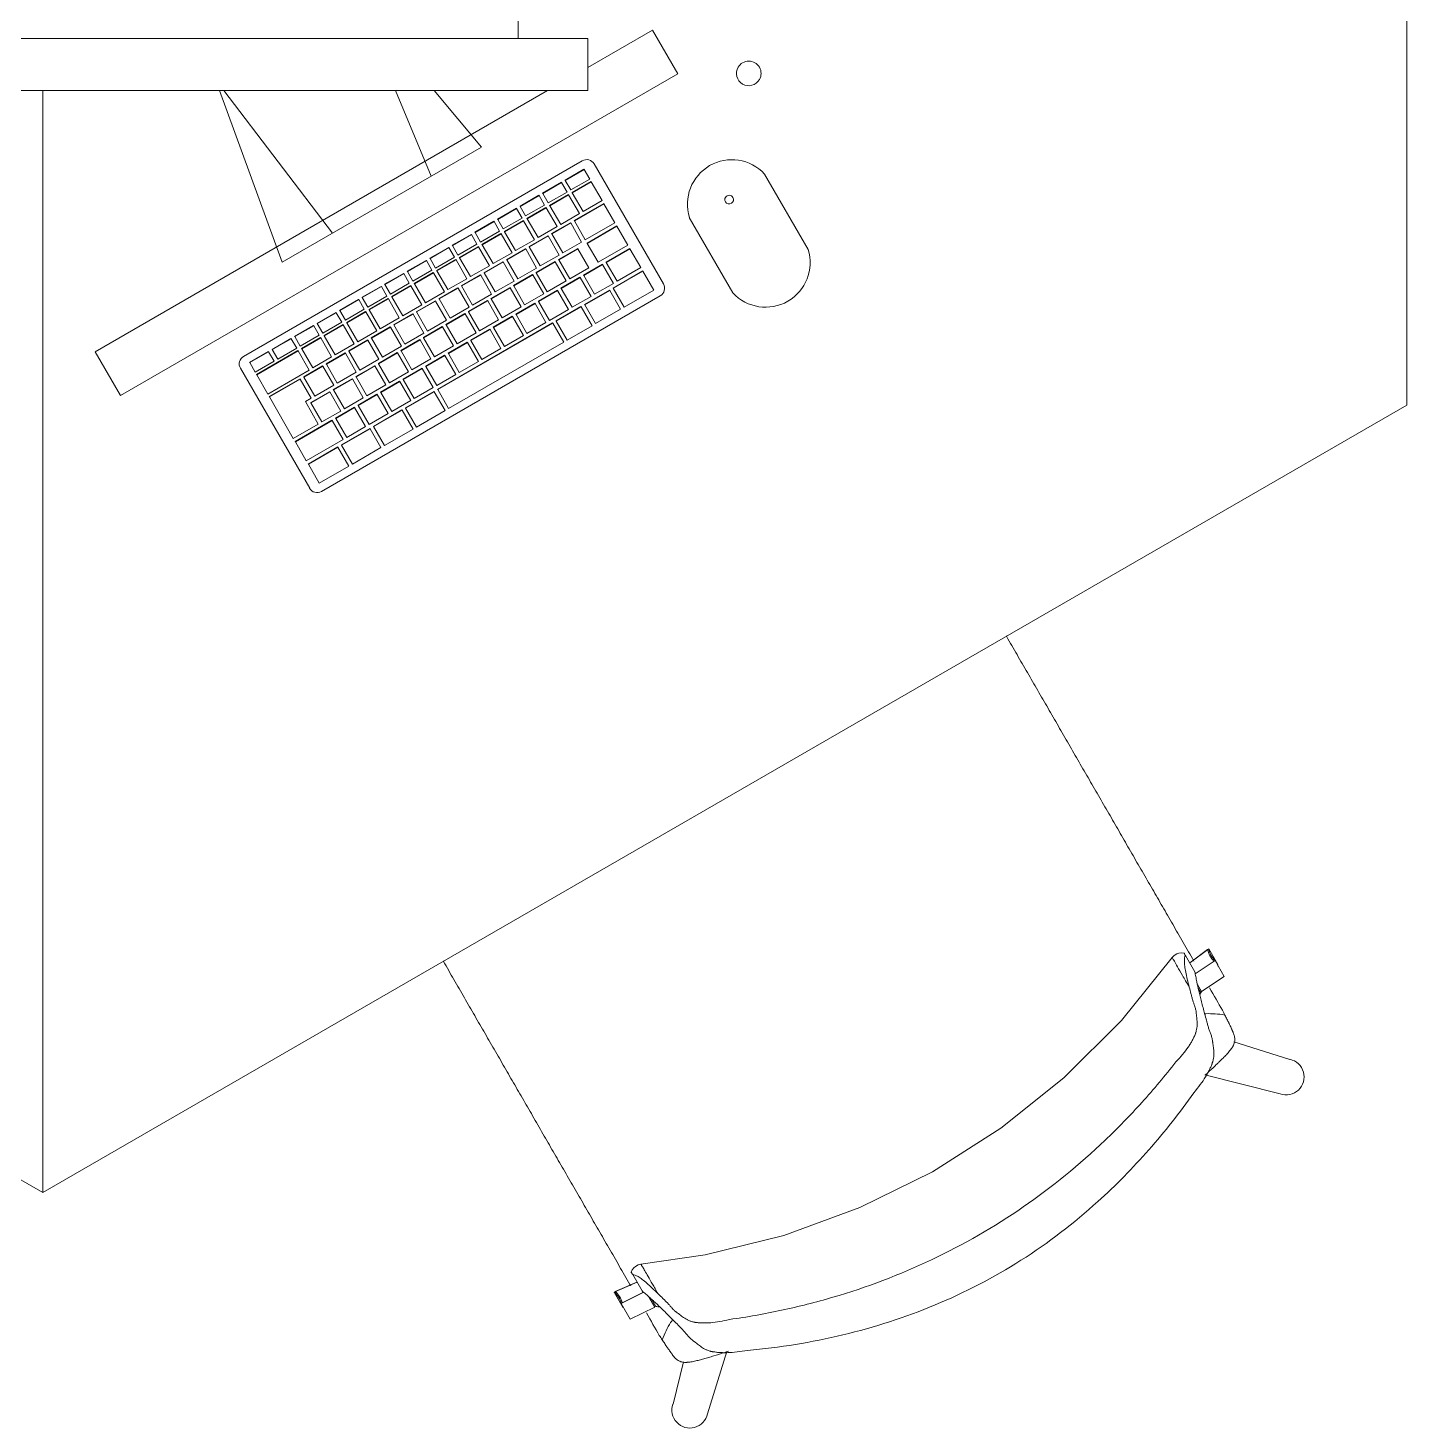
# Model space of a CAD drawing. Header units: millimetres. Extents: x 79795 to 317870, y -36033 to 97293.
# Drawn here: x 211530 to 212536, y 19772 to 20794 of the extents above; entities that cross this region are included whole.
import ezdxf

# ---------------------------------------------------------------- set-up
doc = ezdxf.new("R2010")
doc.units = ezdxf.units.MM
doc.header["$MEASUREMENT"] = 0
for name, color, linetype, lineweight in [('A-GENM', 8, 'CONTINUOUS', 9), ('E-ELEC-EQPM', 8, 'CONTINUOUS', 9), ('I-FURN', 8, 'CONTINUOUS', 9)]:
    doc.layers.add(name, color=color, linetype=linetype, lineweight=lineweight)

msp = doc.modelspace()

# ---------------------------------------------------------------- linework, layer by layer
at = {"layer": 'A-GENM'}
for p, q in [((211687.1, 20554.2), (211934.4, 20697)), ((211921.8, 20682.8), (211935.6, 20690.8)), ((211935.8, 20690.6), (211921.9, 20682.6)), ((211935.8, 20690.6), (211935.6, 20690.8)), ((211939.8, 20683.7), (211935.8, 20690.6)), ((211943, 20694.7), (211993.6, 20607.1)), ((211905.3, 20673.3), (211919.2, 20681.3)), ((211919.3, 20681.1), (211905.5, 20673.1)), ((211919.3, 20681.1), (211919.2, 20681.3)), ((211923.3, 20674.2), (211919.3, 20681.1)), ((211921.9, 20682.6), (211921.8, 20682.8)), ((211921.9, 20682.6), (211925.9, 20675.7)), ((211925.9, 20675.7), (211939.8, 20683.7)), ((211926.9, 20673.9), (211940.8, 20681.9)), ((211940.9, 20681.7), (211927, 20673.7)), ((211940.9, 20681.7), (211940.8, 20681.9)), ((211948.9, 20667.9), (211940.9, 20681.7)), ((212099.3, 20632.3), (212067.5, 20687.3)), ((211888.9, 20663.8), (211902.7, 20671.8)), ((211902.9, 20671.6), (211889, 20663.6)), ((211902.9, 20671.6), (211902.7, 20671.8)), ((211906.9, 20664.7), (211902.9, 20671.6)), ((211905.5, 20673.1), (211905.3, 20673.3)), ((211905.5, 20673.1), (211909.5, 20666.2)), ((211909.5, 20666.2), (211923.3, 20674.2)), ((211910.4, 20664.4), (211924.3, 20672.4)), ((211924.4, 20672.2), (211910.6, 20664.2)), ((211924.4, 20672.2), (211924.3, 20672.4)), ((211932.4, 20658.4), (211924.4, 20672.2)), ((211927, 20673.7), (211926.9, 20673.9)), ((211927, 20673.7), (211935, 20659.9)), ((211872.4, 20654.3), (211886.3, 20662.3)), ((211886.4, 20662.1), (211872.6, 20654.1)), ((211886.4, 20662.1), (211886.3, 20662.3)), ((211890.4, 20655.2), (211886.4, 20662.1)), ((211889, 20663.6), (211888.9, 20663.8)), ((211889, 20663.6), (211893, 20656.7)), ((211893, 20656.7), (211906.9, 20664.7)), ((211894, 20654.9), (211907.8, 20662.9)), ((211908, 20662.7), (211894.1, 20654.7)), ((211908, 20662.7), (211907.8, 20662.9)), ((211916, 20648.9), (211908, 20662.7)), ((211910.6, 20664.2), (211910.4, 20664.4)), ((211910.6, 20664.2), (211918.6, 20650.4)), ((211928.4, 20653.3), (211950.1, 20665.8)), ((211950.2, 20665.6), (211928.6, 20653.1)), ((211935, 20659.9), (211948.9, 20667.9)), ((211950.2, 20665.6), (211950.1, 20665.8)), ((211958.2, 20651.8), (211950.2, 20665.6)), ((211856, 20644.8), (211869.8, 20652.8)), ((211870, 20652.6), (211856.1, 20644.6)), ((211870, 20652.6), (211869.8, 20652.8)), ((211873.9, 20645.7), (211870, 20652.6)), ((211872.6, 20654.1), (211872.4, 20654.3)), ((211872.6, 20654.1), (211876.5, 20647.2)), ((211876.5, 20647.2), (211890.4, 20655.2)), ((211877.5, 20645.4), (211891.4, 20653.4)), ((211891.5, 20653.2), (211877.7, 20645.2)), ((211891.5, 20653.2), (211891.4, 20653.4)), ((211899.5, 20639.4), (211891.5, 20653.2)), ((211894.1, 20654.7), (211894, 20654.9)), ((211894.1, 20654.7), (211902.1, 20640.9)), ((211912, 20643.8), (211925.8, 20651.8)), ((211926, 20651.6), (211912.1, 20643.6)), ((211918.6, 20650.4), (211932.4, 20658.4)), ((211926, 20651.6), (211925.8, 20651.8)), ((211933.9, 20637.7), (211926, 20651.6)), ((211928.6, 20653.1), (211928.4, 20653.3)), ((211928.6, 20653.1), (211936.5, 20639.3)), ((211936.5, 20639.3), (211958.2, 20651.8)), ((211937.9, 20636.9), (211959.5, 20649.4)), ((211959.7, 20649.2), (211959.5, 20649.4)), ((212012.5, 20655.6), (212044.3, 20600.6)), ((211839.5, 20635.3), (211853.4, 20643.3)), ((211853.5, 20643.1), (211839.6, 20635.1)), ((211853.5, 20643.1), (211853.4, 20643.3)), ((211857.5, 20636.2), (211853.5, 20643.1)), ((211856.1, 20644.6), (211856, 20644.8)), ((211856.1, 20644.6), (211860.1, 20637.7)), ((211860.1, 20637.7), (211873.9, 20645.7)), ((211861.1, 20635.9), (211874.9, 20643.9)), ((211875.1, 20643.7), (211861.2, 20635.7)), ((211875.1, 20643.7), (211874.9, 20643.9)), ((211883.1, 20629.9), (211875.1, 20643.7)), ((211877.7, 20645.2), (211877.5, 20645.4)), ((211877.7, 20645.2), (211885.7, 20631.4)), ((211885.7, 20631.4), (211899.5, 20639.4)), ((211895.5, 20634.3), (211909.4, 20642.3)), ((211909.5, 20642.1), (211895.7, 20634.1)), ((211902.1, 20640.9), (211916, 20648.9)), ((211909.5, 20642.1), (211909.4, 20642.3)), ((211917.5, 20628.2), (211909.5, 20642.1)), ((211912.1, 20643.6), (211912, 20643.8)), ((211912.1, 20643.6), (211920.1, 20629.7)), ((211959.7, 20649.2), (211938, 20636.7)), ((211967.7, 20635.4), (211959.7, 20649.2)), ((211823.1, 20625.8), (211836.9, 20633.8)), ((211837, 20633.6), (211823.2, 20625.6)), ((211837, 20633.6), (211836.9, 20633.8)), ((211841, 20626.7), (211837, 20633.6)), ((211839.6, 20635.1), (211839.5, 20635.3)), ((211839.6, 20635.1), (211843.6, 20628.2)), ((211843.6, 20628.2), (211857.5, 20636.2)), ((211844.6, 20626.4), (211858.5, 20634.4)), ((211858.6, 20634.2), (211844.8, 20626.2)), ((211858.6, 20634.2), (211858.5, 20634.4)), ((211866.6, 20620.4), (211858.6, 20634.2)), ((211861.2, 20635.7), (211861.1, 20635.9)), ((211861.2, 20635.7), (211869.2, 20621.9)), ((211869.2, 20621.9), (211883.1, 20629.9)), ((211879.1, 20624.8), (211892.9, 20632.8)), ((211893.1, 20632.6), (211879.2, 20624.6)), ((211893.1, 20632.6), (211892.9, 20632.8)), ((211901, 20618.7), (211893.1, 20632.6)), ((211895.7, 20634.1), (211895.5, 20634.3)), ((211895.7, 20634.1), (211903.6, 20620.2)), ((211917.1, 20624.9), (211931, 20632.9)), ((211931.1, 20632.7), (211917.2, 20624.7)), ((211920.1, 20629.7), (211933.9, 20637.7)), ((211931.1, 20632.7), (211931, 20632.9)), ((211939.1, 20618.8), (211931.1, 20632.7)), ((211938, 20636.7), (211937.9, 20636.9)), ((211938, 20636.7), (211946, 20622.9)), ((211946, 20622.9), (211967.7, 20635.4)), ((211951.7, 20623), (211969, 20633)), ((211969.1, 20632.8), (211951.8, 20622.8)), ((211969.1, 20632.8), (211969, 20633)), ((211977.1, 20619), (211969.1, 20632.8)), ((211806.6, 20616.3), (211820.5, 20624.3)), ((211820.6, 20624.1), (211806.7, 20616.1)), ((211820.6, 20624.1), (211820.5, 20624.3)), ((211824.6, 20617.2), (211820.6, 20624.1)), ((211823.2, 20625.6), (211823.1, 20625.8)), ((211823.2, 20625.6), (211827.2, 20618.7)), ((211827.2, 20618.7), (211841, 20626.7)), ((211828.2, 20616.9), (211842, 20624.9)), ((211842.2, 20624.7), (211828.3, 20616.7)), ((211842.2, 20624.7), (211842, 20624.9)), ((211850.1, 20610.9), (211842.2, 20624.7)), ((211844.8, 20626.2), (211844.6, 20626.4)), ((211844.8, 20626.2), (211852.7, 20612.4)), ((211852.7, 20612.4), (211866.6, 20620.4)), ((211862.6, 20615.3), (211876.5, 20623.3)), ((211876.6, 20623.1), (211862.7, 20615.1)), ((211876.6, 20623.1), (211876.5, 20623.3)), ((211884.6, 20609.2), (211876.6, 20623.1)), ((211879.2, 20624.6), (211879.1, 20624.8)), ((211879.2, 20624.6), (211887.2, 20610.7)), ((211887.2, 20610.7), (211901, 20618.7)), ((211900.7, 20615.4), (211914.5, 20623.4)), ((211914.6, 20623.2), (211900.8, 20615.2)), ((211903.6, 20620.2), (211917.5, 20628.2)), ((211914.6, 20623.2), (211914.5, 20623.4)), ((211922.6, 20609.3), (211914.6, 20623.2)), ((211917.2, 20624.7), (211917.1, 20624.9)), ((211917.2, 20624.7), (211925.2, 20610.8)), ((211925.2, 20610.8), (211939.1, 20618.8)), ((211935.2, 20613.5), (211949.1, 20621.5)), ((211949.2, 20621.3), (211935.4, 20613.3)), ((211949.2, 20621.3), (211949.1, 20621.5)), ((211957.2, 20607.5), (211949.2, 20621.3)), ((211951.8, 20622.8), (211951.7, 20623)), ((211951.8, 20622.8), (211959.8, 20609)), ((211959.8, 20609), (211977.1, 20619)), ((211790.1, 20606.8), (211804, 20614.8)), ((211804.1, 20614.6), (211790.3, 20606.6)), ((211804.1, 20614.6), (211804, 20614.8)), ((211808.1, 20607.7), (211804.1, 20614.6)), ((211806.7, 20616.1), (211806.6, 20616.3)), ((211806.7, 20616.1), (211810.7, 20609.2)), ((211810.7, 20609.2), (211824.6, 20617.2)), ((211811.7, 20607.4), (211825.6, 20615.4)), ((211825.7, 20615.2), (211811.9, 20607.2)), ((211825.7, 20615.2), (211825.6, 20615.4)), ((211833.7, 20601.4), (211825.7, 20615.2)), ((211828.3, 20616.7), (211828.2, 20616.9)), ((211828.3, 20616.7), (211836.3, 20602.9)), ((211836.3, 20602.9), (211850.1, 20610.9)), ((211846.2, 20605.8), (211860, 20613.8)), ((211860.2, 20613.6), (211846.3, 20605.6)), ((211860.2, 20613.6), (211860, 20613.8)), ((211868.1, 20599.7), (211860.2, 20613.6)), ((211862.7, 20615.1), (211862.6, 20615.3)), ((211862.7, 20615.1), (211870.7, 20601.2)), ((211870.7, 20601.2), (211884.6, 20609.2)), ((211884.2, 20605.9), (211898.1, 20613.9)), ((211898.2, 20613.7), (211884.3, 20605.7)), ((211898.2, 20613.7), (211898.1, 20613.9)), ((211906.2, 20599.8), (211898.2, 20613.7)), ((211900.8, 20615.2), (211900.7, 20615.4)), ((211900.8, 20615.2), (211908.8, 20601.3)), ((211908.8, 20601.3), (211922.6, 20609.3)), ((211918.8, 20604), (211932.6, 20612)), ((211932.8, 20611.8), (211918.9, 20603.8)), ((211932.8, 20611.8), (211932.6, 20612)), ((211940.8, 20598), (211932.8, 20611.8)), ((211935.4, 20613.3), (211935.2, 20613.5)), ((211935.4, 20613.3), (211943.4, 20599.5)), ((211956.8, 20604.1), (211978.5, 20616.6)), ((211978.6, 20616.4), (211957, 20603.9)), ((211978.6, 20616.4), (211978.5, 20616.6)), ((211986.6, 20602.6), (211978.6, 20616.4)), ((211991.3, 20598.4), (211744, 20455.6)), ((211773.7, 20597.3), (211787.5, 20605.3)), ((211787.7, 20605.1), (211773.8, 20597.1)), ((211787.7, 20605.1), (211787.5, 20605.3)), ((211791.7, 20598.2), (211787.7, 20605.1)), ((211790.3, 20606.6), (211790.1, 20606.8)), ((211790.3, 20606.6), (211794.3, 20599.7)), ((211794.3, 20599.7), (211808.1, 20607.7)), ((211795.3, 20597.9), (211809.1, 20605.9)), ((211809.3, 20605.7), (211795.4, 20597.7)), ((211809.3, 20605.7), (211809.1, 20605.9)), ((211817.2, 20591.9), (211809.3, 20605.7)), ((211811.9, 20607.2), (211811.7, 20607.4)), ((211811.9, 20607.2), (211819.8, 20593.4)), ((211819.8, 20593.4), (211833.7, 20601.4)), ((211829.7, 20596.3), (211843.6, 20604.3)), ((211843.7, 20604.1), (211829.8, 20596.1)), ((211843.7, 20604.1), (211843.6, 20604.3)), ((211851.7, 20590.2), (211843.7, 20604.1)), ((211846.3, 20605.6), (211846.2, 20605.8)), ((211846.3, 20605.6), (211854.3, 20591.7)), ((211854.3, 20591.7), (211868.1, 20599.7)), ((211867.7, 20596.4), (211881.6, 20604.4)), ((211881.7, 20604.2), (211867.9, 20596.2)), ((211881.7, 20604.2), (211881.6, 20604.4)), ((211889.7, 20590.3), (211881.7, 20604.2)), ((211884.3, 20605.7), (211884.2, 20605.9)), ((211884.3, 20605.7), (211892.3, 20591.8)), ((211892.3, 20591.8), (211906.2, 20599.8)), ((211902.3, 20594.5), (211916.2, 20602.5)), ((211916.3, 20602.3), (211902.5, 20594.3)), ((211916.3, 20602.3), (211916.2, 20602.5)), ((211924.3, 20588.5), (211916.3, 20602.3)), ((211918.9, 20603.8), (211918.8, 20604)), ((211918.9, 20603.8), (211926.9, 20590)), ((211936, 20592.1), (211954.2, 20602.6)), ((211954.4, 20602.4), (211936.2, 20591.9)), ((211943.4, 20599.5), (211957.2, 20607.5)), ((211954.4, 20602.4), (211954.2, 20602.6)), ((211962.3, 20588.6), (211954.4, 20602.4)), ((211957, 20603.9), (211956.8, 20604.1)), ((211957, 20603.9), (211964.9, 20590.1)), ((211964.9, 20590.1), (211986.6, 20602.6)), ((211757.2, 20587.8), (211771.1, 20595.8)), ((211771.2, 20595.6), (211757.4, 20587.6)), ((211761.4, 20580.7), (211775.2, 20588.7)), ((211771.2, 20595.6), (211771.1, 20595.8)), ((211775.2, 20588.7), (211771.2, 20595.6)), ((211773.8, 20597.1), (211773.7, 20597.3)), ((211773.8, 20597.1), (211777.8, 20590.2)), ((211777.8, 20590.2), (211791.7, 20598.2)), ((211778.8, 20588.4), (211792.7, 20596.4)), ((211778.9, 20588.2), (211778.8, 20588.4)), ((211792.8, 20596.2), (211778.9, 20588.2)), ((211778.9, 20588.2), (211786.9, 20574.4)), ((211792.8, 20596.2), (211792.7, 20596.4)), ((211800.8, 20582.4), (211792.8, 20596.2)), ((211795.4, 20597.7), (211795.3, 20597.9)), ((211795.4, 20597.7), (211803.4, 20583.9)), ((211803.4, 20583.9), (211817.2, 20591.9)), ((211813.2, 20586.8), (211827.1, 20594.8)), ((211827.2, 20594.6), (211813.4, 20586.6)), ((211827.2, 20594.6), (211827.1, 20594.8)), ((211835.2, 20580.7), (211827.2, 20594.6)), ((211829.8, 20596.1), (211829.7, 20596.3)), ((211829.8, 20596.1), (211837.8, 20582.2)), ((211837.8, 20582.2), (211851.7, 20590.2)), ((211851.3, 20586.9), (211865.1, 20594.9)), ((211865.3, 20594.7), (211851.4, 20586.7)), ((211865.3, 20594.7), (211865.1, 20594.9)), ((211873.3, 20580.8), (211865.3, 20594.7)), ((211867.9, 20596.2), (211867.7, 20596.4)), ((211867.9, 20596.2), (211875.9, 20582.3)), ((211875.9, 20582.3), (211889.7, 20590.3)), ((211885.9, 20585), (211899.7, 20593)), ((211899.9, 20592.8), (211886, 20584.8)), ((211899.9, 20592.8), (211899.7, 20593)), ((211907.8, 20579), (211899.9, 20592.8)), ((211902.5, 20594.3), (211902.3, 20594.5)), ((211902.5, 20594.3), (211910.4, 20580.5)), ((211910.4, 20580.5), (211924.3, 20588.5)), ((211915.3, 20580.1), (211933.4, 20590.6)), ((211933.6, 20590.4), (211915.4, 20579.9)), ((211926.9, 20590), (211940.8, 20598)), ((211933.6, 20590.4), (211933.4, 20590.6)), ((211941.5, 20576.6), (211933.6, 20590.4)), ((211936.2, 20591.9), (211936, 20592.1)), ((211936.2, 20591.9), (211944.1, 20578.1)), ((211944.1, 20578.1), (211962.3, 20588.6)), ((211740.8, 20578.3), (211754.6, 20586.3)), ((211740.9, 20578.1), (211740.8, 20578.3)), ((211754.8, 20586.1), (211740.9, 20578.1)), ((211740.9, 20578.1), (211744.9, 20571.2)), ((211744.9, 20571.2), (211758.8, 20579.2)), ((211754.8, 20586.1), (211754.6, 20586.3)), ((211758.8, 20579.2), (211754.8, 20586.1)), ((211757.4, 20587.6), (211757.2, 20587.8)), ((211757.4, 20587.6), (211761.4, 20580.7)), ((211762.4, 20578.9), (211776.2, 20586.9)), ((211762.5, 20578.7), (211762.4, 20578.9)), ((211776.3, 20586.7), (211762.5, 20578.7)), ((211762.5, 20578.7), (211770.5, 20564.9)), ((211776.3, 20586.7), (211776.2, 20586.9)), ((211784.3, 20572.9), (211776.3, 20586.7)), ((211786.9, 20574.4), (211800.8, 20582.4)), ((211796.8, 20577.3), (211810.6, 20585.3)), ((211810.8, 20585.1), (211796.9, 20577.1)), ((211810.8, 20585.1), (211810.6, 20585.3)), ((211818.8, 20571.2), (211810.8, 20585.1)), ((211813.4, 20586.6), (211813.2, 20586.8)), ((211813.4, 20586.6), (211821.4, 20572.7)), ((211821.4, 20572.7), (211835.2, 20580.7)), ((211828.6, 20530.1), (211912.7, 20578.6)), ((211912.8, 20578.4), (211828.8, 20529.9)), ((211834.8, 20577.4), (211848.7, 20585.4)), ((211848.8, 20585.2), (211835, 20577.2)), ((211848.8, 20585.2), (211848.7, 20585.4)), ((211856.8, 20571.3), (211848.8, 20585.2)), ((211851.4, 20586.7), (211851.3, 20586.9)), ((211851.4, 20586.7), (211859.4, 20572.8)), ((211859.4, 20572.8), (211873.3, 20580.8)), ((211869.4, 20575.5), (211883.3, 20583.5)), ((211883.4, 20583.3), (211869.6, 20575.3)), ((211883.4, 20583.3), (211883.3, 20583.5)), ((211891.4, 20569.5), (211883.4, 20583.3)), ((211886, 20584.8), (211885.9, 20585)), ((211886, 20584.8), (211894, 20571)), ((211894, 20571), (211907.8, 20579)), ((211912.8, 20578.4), (211912.7, 20578.6)), ((211920.8, 20564.6), (211912.8, 20578.4)), ((211915.4, 20579.9), (211915.3, 20580.1)), ((211915.4, 20579.9), (211923.4, 20566.1)), ((211724.3, 20568.8), (211738.2, 20576.8)), ((211724.5, 20568.6), (211724.3, 20568.8)), ((211738.3, 20576.6), (211724.5, 20568.6)), ((211724.5, 20568.6), (211728.5, 20561.7)), ((211728.5, 20561.7), (211742.3, 20569.7)), ((211729.4, 20559.9), (211743.3, 20567.9)), ((211743.4, 20567.7), (211729.6, 20559.7)), ((211738.3, 20576.6), (211738.2, 20576.8)), ((211742.3, 20569.7), (211738.3, 20576.6)), ((211743.4, 20567.7), (211743.3, 20567.9)), ((211751.4, 20553.9), (211743.4, 20567.7)), ((211745.9, 20569.4), (211759.8, 20577.4)), ((211746, 20569.2), (211745.9, 20569.4)), ((211759.9, 20577.2), (211746, 20569.2)), ((211746, 20569.2), (211754, 20555.4)), ((211759.9, 20577.2), (211759.8, 20577.4)), ((211767.9, 20563.4), (211759.9, 20577.2)), ((211770.5, 20564.9), (211784.3, 20572.9)), ((211780.3, 20567.8), (211794.2, 20575.8)), ((211780.5, 20567.6), (211780.3, 20567.8)), ((211794.3, 20575.6), (211780.5, 20567.6)), ((211794.3, 20575.6), (211794.2, 20575.8)), ((211802.3, 20561.7), (211794.3, 20575.6)), ((211796.9, 20577.1), (211796.8, 20577.3)), ((211796.9, 20577.1), (211804.9, 20563.2)), ((211804.9, 20563.2), (211818.8, 20571.2)), ((211818.4, 20567.9), (211832.2, 20575.9)), ((211818.5, 20567.7), (211818.4, 20567.9)), ((211832.4, 20575.7), (211818.5, 20567.7)), ((211818.5, 20567.7), (211826.5, 20553.8)), ((211832.4, 20575.7), (211832.2, 20575.9)), ((211840.4, 20561.8), (211832.4, 20575.7)), ((211835, 20577.2), (211834.8, 20577.4)), ((211835, 20577.2), (211843, 20563.3)), ((211843, 20563.3), (211856.8, 20571.3)), ((211853, 20566), (211866.8, 20574)), ((211867, 20573.8), (211853.1, 20565.8)), ((211867, 20573.8), (211866.8, 20574)), ((211874.9, 20560), (211867, 20573.8)), ((211869.6, 20575.3), (211869.4, 20575.5)), ((211869.6, 20575.3), (211877.5, 20561.5)), ((211877.5, 20561.5), (211891.4, 20569.5)), ((211923.4, 20566.1), (211941.5, 20576.6)), ((211691.4, 20549.8), (211705.3, 20557.8)), ((211705.4, 20557.6), (211691.6, 20549.6)), ((211696.5, 20540.9), (211726.8, 20558.4)), ((211727, 20558.2), (211696.7, 20540.7)), ((211705.4, 20557.6), (211705.3, 20557.8)), ((211709.4, 20550.7), (211705.4, 20557.6)), ((211707.9, 20559.3), (211721.7, 20567.3)), ((211708, 20559.1), (211707.9, 20559.3)), ((211721.9, 20567.1), (211708, 20559.1)), ((211708, 20559.1), (211712, 20552.2)), ((211712, 20552.2), (211725.9, 20560.2)), ((211721.9, 20567.1), (211721.7, 20567.3)), ((211725.9, 20560.2), (211721.9, 20567.1)), ((211727, 20558.2), (211726.8, 20558.4)), ((211735.1, 20544.1), (211727, 20558.2)), ((211729.6, 20559.7), (211729.4, 20559.9)), ((211729.6, 20559.7), (211737.6, 20545.9)), ((211754, 20555.4), (211767.9, 20563.4)), ((211763.9, 20558.3), (211777.7, 20566.3)), ((211764, 20558.1), (211763.9, 20558.3)), ((211777.9, 20566.1), (211764, 20558.1)), ((211764, 20558.1), (211772, 20544.2)), ((211777.9, 20566.1), (211777.7, 20566.3)), ((211785.9, 20552.2), (211777.9, 20566.1)), ((211780.5, 20567.6), (211788.5, 20553.7)), ((211788.5, 20553.7), (211802.3, 20561.7)), ((211801.9, 20558.4), (211815.8, 20566.4)), ((211802.1, 20558.2), (211801.9, 20558.4)), ((211815.9, 20566.2), (211802.1, 20558.2)), ((211802.1, 20558.2), (211810, 20544.3)), ((211815.9, 20566.2), (211815.8, 20566.4)), ((211823.9, 20552.3), (211815.9, 20566.2)), ((211826.5, 20553.8), (211840.4, 20561.8)), ((211836.5, 20556.5), (211850.4, 20564.5)), ((211850.5, 20564.3), (211836.6, 20556.3)), ((211836.8, 20516.1), (211920.8, 20564.6)), ((211850.5, 20564.3), (211850.4, 20564.5)), ((211858.5, 20550.5), (211850.5, 20564.3)), ((211853.1, 20565.8), (211853, 20566)), ((211853.1, 20565.8), (211861.1, 20552)), ((211861.1, 20552), (211874.9, 20560)), ((211691.6, 20549.6), (211691.4, 20549.8)), ((211691.6, 20549.6), (211695.5, 20542.7)), ((211695.5, 20542.7), (211709.4, 20550.7)), ((211731, 20539.3), (211744.8, 20547.3)), ((211737.6, 20545.9), (211751.4, 20553.9)), ((211745, 20547.1), (211744.8, 20547.3)), ((211747.4, 20548.8), (211761.3, 20556.8)), ((211747.6, 20548.6), (211747.4, 20548.8)), ((211761.4, 20556.6), (211747.6, 20548.6)), ((211747.6, 20548.6), (211755.5, 20534.7)), ((211761.4, 20556.6), (211761.3, 20556.8)), ((211769.4, 20542.7), (211761.4, 20556.6)), ((211769, 20539.4), (211782.9, 20547.4)), ((211783, 20547.2), (211769.2, 20539.2)), ((211772, 20544.2), (211785.9, 20552.2)), ((211783, 20547.2), (211782.9, 20547.4)), ((211791, 20533.3), (211783, 20547.2)), ((211785.5, 20548.9), (211799.3, 20556.9)), ((211785.6, 20548.7), (211785.5, 20548.9)), ((211799.5, 20556.7), (211785.6, 20548.7)), ((211785.6, 20548.7), (211793.6, 20534.8)), ((211799.5, 20556.7), (211799.3, 20556.9)), ((211807.4, 20542.8), (211799.5, 20556.7)), ((211810, 20544.3), (211823.9, 20552.3)), ((211820.1, 20547), (211833.9, 20555)), ((211834, 20554.8), (211820.2, 20546.8)), ((211834, 20554.8), (211833.9, 20555)), ((211842, 20541), (211834, 20554.8)), ((211836.6, 20556.3), (211836.5, 20556.5)), ((211836.6, 20556.3), (211844.6, 20542.5)), ((211844.6, 20542.5), (211858.5, 20550.5)), ((211735.4, 20457.9), (211684.8, 20545.6)), ((211696.7, 20540.7), (211696.5, 20540.9)), ((211696.7, 20540.7), (211704.8, 20526.6)), ((211704.8, 20526.6), (211735.1, 20544.1)), ((211705.9, 20524.8), (211728.4, 20537.8)), ((211728.5, 20537.6), (211706, 20524.6)), ((211728.5, 20537.6), (211728.4, 20537.8)), ((211736.5, 20523.7), (211728.5, 20537.6)), ((211731.1, 20539.1), (211731, 20539.3)), ((211745, 20547.1), (211731.1, 20539.1)), ((211731.1, 20539.1), (211739.1, 20525.2)), ((211752.9, 20533.2), (211745, 20547.1)), ((211752.6, 20529.9), (211766.4, 20537.9)), ((211766.6, 20537.7), (211752.7, 20529.7)), ((211755.5, 20534.7), (211769.4, 20542.7)), ((211766.6, 20537.7), (211766.4, 20537.9)), ((211774.5, 20523.8), (211766.6, 20537.7)), ((211769.2, 20539.2), (211769, 20539.4)), ((211769.2, 20539.2), (211777.1, 20525.3)), ((211793.6, 20534.8), (211807.4, 20542.8)), ((211803.6, 20537.5), (211817.5, 20545.5)), ((211803.7, 20537.3), (211803.6, 20537.5)), ((211817.6, 20545.3), (211803.7, 20537.3)), ((211803.7, 20537.3), (211811.7, 20523.5)), ((211817.6, 20545.3), (211817.5, 20545.5)), ((211825.6, 20531.5), (211817.6, 20545.3)), ((211820.2, 20546.8), (211820.1, 20547)), ((211820.2, 20546.8), (211828.2, 20533)), ((211828.2, 20533), (211842, 20541)), ((211736.1, 20520.4), (211750, 20528.4)), ((211750.1, 20528.2), (211736.2, 20520.2)), ((211739.1, 20525.2), (211752.9, 20533.2)), ((211750.1, 20528.2), (211750, 20528.4)), ((211758.1, 20514.3), (211750.1, 20528.2)), ((211752.7, 20529.7), (211752.6, 20529.9)), ((211752.7, 20529.7), (211760.7, 20515.8)), ((211777.1, 20525.3), (211791, 20533.3)), ((211787.1, 20528), (211801, 20536)), ((211787.3, 20527.8), (211787.1, 20528)), ((211801.1, 20535.8), (211787.3, 20527.8)), ((211787.3, 20527.8), (211795.3, 20514)), ((211801.1, 20535.8), (211801, 20536)), ((211809.1, 20522), (211801.1, 20535.8)), ((211805.3, 20516.6), (211826.1, 20528.6)), ((211826.2, 20528.4), (211805.4, 20516.4)), ((211811.7, 20523.5), (211825.6, 20531.5)), ((211826.2, 20528.4), (211826.1, 20528.6)), ((211834.2, 20514.6), (211826.2, 20528.4)), ((211828.8, 20529.9), (211828.6, 20530.1)), ((211828.8, 20529.9), (211836.8, 20516.1)), ((211706, 20524.6), (211705.9, 20524.8)), ((211706, 20524.6), (211723.4, 20494.3)), ((211732.2, 20521.2), (211736.5, 20523.7)), ((211741.6, 20504.8), (211732.2, 20521.2)), ((211736.2, 20520.2), (211736.1, 20520.4)), ((211736.2, 20520.2), (211744.2, 20506.3)), ((211754.2, 20509), (211768.1, 20517)), ((211768.2, 20516.8), (211754.4, 20508.8)), ((211760.7, 20515.8), (211774.5, 20523.8)), ((211768.2, 20516.8), (211768.1, 20517)), ((211776.2, 20503), (211768.2, 20516.8)), ((211770.7, 20518.5), (211784.5, 20526.5)), ((211770.8, 20518.3), (211770.7, 20518.5)), ((211784.7, 20526.3), (211770.8, 20518.3)), ((211770.8, 20518.3), (211778.8, 20504.5)), ((211784.7, 20526.3), (211784.5, 20526.5)), ((211792.7, 20512.5), (211784.7, 20526.3)), ((211795.3, 20514), (211809.1, 20522)), ((211805.4, 20516.4), (211805.3, 20516.6)), ((211724.8, 20492), (211751.6, 20507.5)), ((211751.8, 20507.3), (211724.9, 20491.8)), ((211744.2, 20506.3), (211758.1, 20514.3)), ((211751.8, 20507.3), (211751.6, 20507.5)), ((211759.8, 20493.5), (211751.8, 20507.3)), ((211754.4, 20508.8), (211754.2, 20509)), ((211754.4, 20508.8), (211762.4, 20495)), ((211778.8, 20504.5), (211792.7, 20512.5)), ((211781.9, 20503.1), (211802.7, 20515.1)), ((211802.8, 20514.9), (211782, 20502.9)), ((211802.8, 20514.9), (211802.7, 20515.1)), ((211810.8, 20501.1), (211802.8, 20514.9)), ((211805.4, 20516.4), (211813.4, 20502.6)), ((211813.4, 20502.6), (211834.2, 20514.6)), ((211723.4, 20494.3), (211741.6, 20504.8)), ((211758.5, 20489.6), (211779.3, 20501.6)), ((211779.4, 20501.4), (211758.6, 20489.4)), ((211762.4, 20495), (211776.2, 20503)), ((211779.4, 20501.4), (211779.3, 20501.6)), ((211787.4, 20487.6), (211779.4, 20501.4)), ((211782, 20502.9), (211781.9, 20503.1)), ((211782, 20502.9), (211790, 20489.1)), ((211790, 20489.1), (211810.8, 20501.1)), ((211724.9, 20491.8), (211724.8, 20492)), ((211724.9, 20491.8), (211732.9, 20478)), ((211732.9, 20478), (211759.8, 20493.5)), ((211734.3, 20475.6), (211755.9, 20488.1)), ((211756, 20487.9), (211734.4, 20475.4)), ((211756, 20487.9), (211755.9, 20488.1)), ((211764, 20474.1), (211756, 20487.9)), ((211758.6, 20489.4), (211758.5, 20489.6)), ((211758.6, 20489.4), (211766.6, 20475.6)), ((211766.6, 20475.6), (211787.4, 20487.6)), ((211734.4, 20475.4), (211734.3, 20475.6)), ((211734.4, 20475.4), (211742.4, 20461.6)), ((211742.4, 20461.6), (211764, 20474.1))]:
    msp.add_line(p, q, dxfattribs=at)
for centre, radius, start, end in [((211937.5, 20691.5), 6.35, 30, 120), ((212043.6, 20665.3), 32.5, 42.6804, 197.3196), ((212041.6, 20668.7), 3.16, 30, 210), ((212041.6, 20668.7), 3.16, 210, 30), ((212068.2, 20622.6), 32.5, 222.6804, 17.3196), ((211988.1, 20603.9), 6.35, 300, 30), ((211690.3, 20548.7), 6.35, 120, 210), ((211740.8, 20461.1), 6.35, 210, 300)]:
    msp.add_arc(centre, radius, start, end, dxfattribs=at)
at = {"layer": 'E-ELEC-EQPM'}
for p, q in [((211887.6, 20786.4), (211887.6, 20878.3)), ((211887.6, 20786.4), (211887.6, 20878.3)), ((211938.4, 20786.4), (211138.4, 20786.4)), ((211938.4, 20786.4), (211887.6, 20786.4)), ((211938.4, 20748.3), (211938.4, 20786.4)), ((211938.4, 20748.3), (211938.4, 20786.4)), ((211138.4, 20748.3), (211938.4, 20748.3)), ((211138.4, 20748.3), (211938.4, 20748.3))]:
    msp.add_line(p, q, dxfattribs=at)
at = {"layer": 'I-FURN'}
for p, q in [((212536.4, 20518.6), (212536.4, 21668.6)), ((211938.4, 20765.2), (211985.7, 20792.5)), ((211985.7, 20792.5), (212004.2, 20760.4)), ((212004.2, 20760.4), (211597.3, 20525.5)), ((211540.5, 19943.6), (211540.5, 20748.3)), ((211540.5, 20748.3), (211540.5, 19943.6)), ((211578.7, 20557.6), (211909, 20748.3)), ((211669.5, 20748.3), (211715.2, 20622.9)), ((211752, 20644.1), (211672.8, 20748.3)), ((211824, 20685.7), (211797.9, 20748.3)), ((211860.9, 20707), (211826.3, 20748.3)), ((211715.2, 20622.9), (211860.9, 20707)), ((211578.7, 20557.6), (211597.3, 20525.5)), ((210544.6, 20518.6), (211540.5, 19943.6)), ((211540.5, 19943.6), (212536.4, 20518.6)), ((212368.5, 20117.9), (212366.5, 20116.8)), ((212369.9, 20118.4), (212368.5, 20117.9)), ((212371.8, 20118.6), (212369.9, 20118.4)), ((212373.7, 20118.4), (212371.8, 20118.6)), ((212391.7, 20121.6), (212377.8, 20111.3)), ((212390.9, 20121.1), (212377.8, 20111.3)), ((212398.4, 20110.1), (212391.7, 20121.6)), ((212365, 20115.2), (212327.9, 20069.3)), ((212366.5, 20116.8), (212365, 20115.2)), ((212374.7, 20116.7), (212381.5, 20104.8)), ((212381.8, 20103.3), (212396.3, 20113)), ((212396.3, 20113), (212402.9, 20101.5)), ((212402.9, 20101.5), (212386.4, 20090.4)), ((212386.4, 20090.4), (212383.4, 20095.5)), ((212385.6, 20089.9), (212384.1, 20092.5)), ((212327.9, 20069.3), (212286, 20027.5)), ((212451, 20040.9), (212410.1, 20053.7)), ((212286, 20027.5), (212239.9, 19990.6)), ((212388.9, 20029.6), (212443.9, 20015.8)), ((212239.9, 19990.6), (212190, 19958.8)), ((212190, 19958.8), (212137, 19932.6)), ((212137, 19932.6), (212081.4, 19912.3)), ((212081.4, 19912.3), (212024, 19898.2)), ((212024, 19898.2), (211977.2, 19891.4)), ((211970.1, 19885.4), (211970.9, 19887.2)), ((211970.9, 19887.2), (211972.1, 19888.7)), ((211971.2, 19883.7), (211978, 19871.8)), ((211972.1, 19888.7), (211973.2, 19889.7)), ((211973.2, 19889.7), (211975.2, 19890.8)), ((211975.2, 19890.8), (211977.2, 19891.4)), ((211974.4, 19878.1), (211957.6, 19871)), ((211974.3, 19878.3), (211958.4, 19871.5)), ((211957.6, 19871), (211964.2, 19859.4)), ((211962.7, 19862.7), (211979.2, 19870.8)), ((211969.4, 19851.2), (211962.7, 19862.7)), ((211963.5, 19863.2), (211979.1, 19870.9)), ((211982.9, 19867.6), (211987.3, 19859.9)), ((211985.1, 19865.5), (211988.1, 19860.4)), ((211987.3, 19859.9), (211969.4, 19851.2)), ((212025.7, 19782.1), (212040, 19827.6)), ((212008.3, 19820), (212000.6, 19789.2))]:
    msp.add_line(p, q, dxfattribs=at)
for centre, radius, start, end in [((212055.9, 20760.8), 9, 150, 330), ((212055.9, 20760.8), 9, 330, 150), ((212448.2, 20028.1), 13.1, 250.4176, 78.0338), ((212012.9, 19784.8), 13.1, 160.3941, 348.0104)]:
    msp.add_arc(centre, radius, start, end, dxfattribs=at)
for centre, start_param, end_param in [((212407.9, 20124.7), 5.960696, 6.540192), ((212408.7, 20125.2), 5.960696, 6.540192), ((212415.3, 20113.7), 5.960696, 6.044337), ((211946, 19858), 2.884586, 3.464082), ((211946.8, 19858.5), 2.884586, 3.464082)]:
    msp.add_ellipse(centre, major_axis=(-15.1, -8.7), ratio=0.978487, start_param=start_param, end_param=end_param, dxfattribs=at)
for points, knots in [([(212243.9, 20350), (212244, 20349.9), (212245.3, 20347.5), (212247.9, 20343), (212251.7, 20336.4), (212255.6, 20329.8), (212260.6, 20321.1), (212266.8, 20310.3), (212273.1, 20299.5), (212278.1, 20290.8), (212281.9, 20284.2), (212285.7, 20277.6), (212290.8, 20268.8), (212297, 20258), (212304.5, 20245), (212312.1, 20231.9), (212319.7, 20218.8), (212327.1, 20205.9), (212333.3, 20195.1), (212338.3, 20186.4), (212342.2, 20179.8), (212345.9, 20173.3), (212350.9, 20164.7), (212357, 20154.1), (212363.2, 20143.4), (212368.2, 20134.6), (212372.1, 20127.9), (212376, 20121.2), (212378.9, 20116.1), (212380.6, 20113.3), (212380.9, 20112.7)], [-0.7515277, -0.7515277, -0.7515277, -0.7515277, -0.75, -0.7321429, -0.7142857, -0.6964286, -0.6785714, -0.6428571, -0.6071429, -0.5892857, -0.5714286, -0.5535714, -0.5357143, -0.5, -0.4642857, -0.4285714, -0.3928571, -0.3571429, -0.3214286, -0.3035714, -0.2857143, -0.2678571, -0.25, -0.2142857, -0.1785714, -0.1607143, -0.1428571, -0.125, -0.1071429, -0.1022726, -0.1022726, -0.1022726, -0.1022726]), ([(211969.8, 19875.4), (211969.6, 19875.8), (211966.8, 19880.6), (211961.4, 19890), (211953.7, 19903.3), (211946.2, 19916.3), (211939.9, 19927.2), (211934.9, 19935.9), (211931.1, 19942.5), (211927.2, 19949.2), (211922.2, 19957.9), (211915.9, 19968.7), (211909.7, 19979.5), (211904.7, 19988.1), (211900.9, 19994.7), (211897.2, 20001.3), (211892.2, 20009.9), (211886, 20020.6), (211879.8, 20031.3), (211874.8, 20040), (211871, 20046.6), (211867.2, 20053.2), (211862.1, 20061.9), (211855.8, 20072.8), (211848.3, 20085.9), (211840.6, 20099.2), (211835.5, 20108.1), (211832.9, 20112.6), (211832.8, 20112.7)], [-0.896036, -0.896036, -0.896036, -0.896036, -0.8928571, -0.8571429, -0.8214286, -0.7857143, -0.75, -0.7321429, -0.7142857, -0.6964286, -0.6785714, -0.6428571, -0.6071429, -0.5892857, -0.5714286, -0.5535714, -0.5357143, -0.5, -0.4642857, -0.4464286, -0.4285714, -0.4107143, -0.3928571, -0.3571429, -0.3214286, -0.2857143, -0.25, -0.2489174, -0.2489174, -0.2489174, -0.2489174]), ([(212365, 20115.2), (212365, 20115.2), (212365.1, 20115.1), (212365.3, 20114.7), (212365.8, 20113.9), (212366.8, 20112.2), (212368.7, 20108.8), (212372.3, 20102.5), (212375.6, 20096.9), (212377.5, 20093.6)], [0.3374293, 0.3374293, 0.3374293, 0.3374293, 0.3888889, 0.4444444, 0.5138889, 0.5833333, 0.7222222, 0.8611111, 1, 1, 1, 1]), ([(212383, 20097.4), (212383.4, 20095.5), (212384.1, 20092.1), (212385.3, 20087.1), (212386.4, 20083), (212387.5, 20078.7), (212388.7, 20074.2), (212389.8, 20070.2), (212390.7, 20066.9), (212391.3, 20064.7), (212391.8, 20063), (212392.4, 20061.4), (212393, 20059.8), (212393.6, 20058.1), (212394, 20056.8), (212394.2, 20055.6), (212394.4, 20054.7), (212394.5, 20054.2), (212394.5, 20053.8), (212394.6, 20053.4), (212394.6, 20052.8), (212394.8, 20051.9), (212395, 20050.4), (212395.2, 20048.7), (212395.4, 20046.8), (212395.5, 20044.9), (212395.4, 20042.8), (212395.1, 20041), (212394.7, 20039.7), (212394.5, 20038.9), (212394.3, 20038.3), (212394.1, 20037.7), (212393.8, 20036.9), (212393.2, 20035.5), (212392.3, 20033.4), (212390.9, 20030.8), (212388.8, 20027.2), (212385.7, 20022.5), (212382.5, 20018.5), (212380.7, 20016.5)], [0, 0, 0, 0, 0.142857, 0.214286, 0.285714, 0.357143, 0.428571, 0.5, 0.535714, 0.571429, 0.589286, 0.607143, 0.642857, 0.660714, 0.678571, 0.696429, 0.705357, 0.709821, 0.714286, 0.71875, 0.723214, 0.732143, 0.75, 0.767857, 0.785714, 0.803571, 0.821429, 0.839286, 0.848214, 0.852679, 0.857143, 0.861607, 0.866071, 0.875, 0.892857, 0.910714, 0.928571, 0.964286, 1, 1, 1, 1]), ([(212367.7, 20039.1), (212369.5, 20040.9), (212372.8, 20044.6), (212376.1, 20048.9), (212378.3, 20052.3), (212379.7, 20054.7), (212380.7, 20056.7), (212381.4, 20058.1), (212381.7, 20058.9), (212381.9, 20059.4), (212382.1, 20060), (212382.4, 20060.8), (212382.7, 20062), (212383.1, 20063.8), (212383.2, 20065.9), (212383.2, 20067.9), (212383.1, 20069.8), (212382.9, 20071.5), (212382.7, 20072.9), (212382.6, 20073.9), (212382.6, 20074.4), (212382.5, 20074.8), (212382.5, 20075.2), (212382.5, 20075.7), (212382.4, 20076.5), (212382.1, 20077.5), (212381.8, 20078.7), (212381.4, 20080.2), (212380.8, 20081.5), (212380.3, 20082.9), (212380, 20084.1), (212379.7, 20085.3), (212379.2, 20086.9), (212378.5, 20089.7), (212377.9, 20092.1), (212377.5, 20093.6)], [0, 0, 0, 0, 0.0625, 0.125, 0.15625, 0.1875, 0.21875, 0.234375, 0.242188, 0.25, 0.257812, 0.265625, 0.28125, 0.3125, 0.34375, 0.375, 0.40625, 0.4375, 0.46875, 0.484375, 0.492188, 0.5, 0.507812, 0.515625, 0.53125, 0.5625, 0.59375, 0.625, 0.6875, 0.71875, 0.75, 0.78125, 0.8125, 0.875, 1, 1, 1, 1]), ([(212385.2, 20087.8), (212385.4, 20088.3), (212385.8, 20089.2), (212386.2, 20090), (212386.3, 20090.4)], [-0.5281276, -0.5281276, -0.5281276, -0.5281276, -0.3333333, -0.1258677, -0.1258677, -0.1258677, -0.1258677]), ([(212403.5, 20073.2), (212401, 20073.7), (212396.3, 20074.2), (212391.4, 20074.3), (212388.7, 20074.2), (212388.3, 20074.1)], [0, 0, 0, 0, 0.02777778, 0.05555556, 0.06066679, 0.06066679, 0.06066679, 0.06066679]), ([(212403.5, 20073.2), (212403.9, 20072.3), (212404.7, 20070.8), (212405.6, 20069), (212406.1, 20068.1), (212406.4, 20067.3), (212406.8, 20066.6), (212407.2, 20065.7), (212407.7, 20064.6), (212408.3, 20063.5), (212408.6, 20062.6), (212408.8, 20062.2), (212409, 20061.8), (212409.1, 20061.4), (212409.3, 20061), (212409.7, 20060.1), (212410.1, 20059), (212410.5, 20057.7), (212410.7, 20056.4), (212410.8, 20055), (212410.6, 20053.5), (212410.2, 20052.3), (212409.8, 20051.3), (212409.4, 20050.5), (212409, 20049.9), (212408.4, 20048.9), (212407.5, 20047.8), (212406.4, 20046.4), (212405.2, 20045), (212403.9, 20043.6), (212402.8, 20042.4), (212401.6, 20041.3), (212400.4, 20040.1), (212399.1, 20038.8), (212397.2, 20037), (212393.9, 20033.9), (212391.1, 20031.3), (212389.3, 20029.7)], [0, 0, 0, 0, 0.0625, 0.09375, 0.109375, 0.125, 0.140625, 0.15625, 0.1875, 0.21875, 0.234375, 0.242188, 0.25, 0.257812, 0.265625, 0.28125, 0.3125, 0.34375, 0.375, 0.40625, 0.4375, 0.46875, 0.484375, 0.5, 0.515625, 0.53125, 0.5625, 0.59375, 0.625, 0.65625, 0.6875, 0.71875, 0.75, 0.78125, 0.8125, 0.875, 1, 1, 1, 1]), ([(212041.8, 19851), (212054.6, 19852.7), (212079.9, 19857.2), (212129.9, 19869.8), (212190.3, 19892.7), (212257.4, 19931.4), (212307.4, 19972.2), (212343.3, 20009.2), (212359.8, 20028.9), (212367.7, 20039.1)], [-1, -1, -1, -1, -0.9, -0.8, -0.6, -0.4, -0.2, -0.1, 0, 0, 0, 0]), ([(212380.7, 20016.5), (212370.6, 20002), (212348.7, 19974.2), (212307.3, 19932), (212255.7, 19892.4), (212192.6, 19859.7), (212136.3, 19841.6), (212090, 19832.3), (212066.6, 19829.4), (212054.9, 19828.4)], [-1, -1, -1, -1, -0.863636, -0.727273, -0.545455, -0.363636, -0.181818, -0.090909, 0, 0, 0, 0]), ([(211989.7, 19869.8), (211988.2, 19872.4), (211985.5, 19877), (211982.3, 19882.5), (211980, 19886.7), (211978.6, 19888.9), (211977.9, 19890.2), (211977.5, 19890.8), (211977.3, 19891.2), (211977.2, 19891.4), (211977.2, 19891.4)], [0, 0, 0, 0, 0.1111111, 0.2222222, 0.3333333, 0.4444444, 0.5, 0.5555556, 0.6111111, 0.6625707, 0.6625707, 0.6625707, 0.6625707]), ([(212054.9, 19828.4), (212052.2, 19827.9), (212047.2, 19827.1), (212041.6, 19826.7), (212037.4, 19826.7), (212034.5, 19826.8), (212032.2, 19827), (212030.7, 19827.3), (212029.8, 19827.4), (212029.2, 19827.5), (212028.6, 19827.6), (212027.8, 19827.8), (212026.5, 19828.2), (212024.8, 19828.9), (212022.9, 19829.8), (212021.3, 19830.8), (212019.8, 19831.9), (212018.4, 19833), (212017.3, 19833.9), (212016.5, 19834.5), (212016.1, 19834.8), (212015.7, 19835.1), (212015.4, 19835.3), (212015, 19835.7), (212014.3, 19836.2), (212013.4, 19837.1), (212012.4, 19838.1), (212011.2, 19839.4), (212010.1, 19840.7), (212009, 19842), (212008.1, 19843), (212007.2, 19844), (212006, 19845.2), (212003.8, 19847.4), (212000.9, 19850.3), (211997.6, 19853.6), (211994.5, 19856.7), (211991.5, 19859.7), (211988.7, 19862.4), (211986, 19864.8), (211984.4, 19866.2), (211983.7, 19866.9)], [0, 0, 0, 0, 0.035714, 0.071429, 0.089286, 0.107143, 0.125, 0.133929, 0.138393, 0.142857, 0.147321, 0.151786, 0.160714, 0.178571, 0.196429, 0.214286, 0.232143, 0.25, 0.267857, 0.276786, 0.28125, 0.285714, 0.290179, 0.294643, 0.303571, 0.321429, 0.339286, 0.357143, 0.392857, 0.410714, 0.428571, 0.446429, 0.464286, 0.5, 0.571429, 0.642857, 0.714286, 0.785714, 0.857143, 0.928571, 1, 1, 1, 1]), ([(211989.7, 19869.8), (211990.9, 19868.6), (211992.6, 19866.9), (211994.7, 19864.9), (211995.8, 19863.7), (211996.7, 19862.8), (211997.6, 19862), (211998.5, 19860.8), (211999.5, 19859.7), (212000.5, 19858.5), (212001.3, 19857.7), (212002.1, 19857), (212002.8, 19856.5), (212003.2, 19856.2), (212003.5, 19855.9), (212003.8, 19855.7), (212004.3, 19855.4), (212005, 19854.9), (212006.1, 19854), (212007.6, 19852.9), (212009.1, 19851.9), (212010.8, 19850.9), (212012.7, 19850), (212014.4, 19849.4), (212015.7, 19849.1), (212016.5, 19848.9), (212017.1, 19848.8), (212017.7, 19848.7), (212018.6, 19848.6), (212020, 19848.5), (212022.3, 19848.4), (212025.1, 19848.4), (212029.1, 19848.6), (212034.6, 19849.3), (212039.3, 19850.3), (212041.8, 19851)], [0, 0, 0, 0, 0.125, 0.1875, 0.21875, 0.25, 0.28125, 0.3125, 0.375, 0.40625, 0.4375, 0.46875, 0.484375, 0.492188, 0.5, 0.507812, 0.515625, 0.53125, 0.5625, 0.59375, 0.625, 0.65625, 0.6875, 0.71875, 0.734375, 0.742188, 0.75, 0.757812, 0.765625, 0.78125, 0.8125, 0.84375, 0.875, 0.9375, 1, 1, 1, 1]), ([(211988, 19860.5), (211988.5, 19860.4), (211989.4, 19860.3), (211990.4, 19860.2), (211990.9, 19860.2)], [-0.8810546, -0.8810546, -0.8810546, -0.8810546, -0.6666667, -0.4718724, -0.4718724, -0.4718724, -0.4718724]), ([(212000.4, 19850.9), (211999.9, 19850.2), (211998.1, 19847.6), (211995.4, 19842.8), (211993.6, 19838.4), (211992.7, 19836.1)], [0.93303317, 0.93303317, 0.93303317, 0.93303317, 0.94444444, 0.97222222, 1, 1, 1, 1]), ([(212037.5, 19826.6), (212035.2, 19825.9), (212031.6, 19824.7), (212027.2, 19823.4), (212024.8, 19822.7), (212023, 19822.2), (212021.3, 19821.7), (212019.8, 19821.3), (212018.1, 19820.9), (212016.4, 19820.5), (212014.5, 19820.1), (212012.8, 19819.8), (212011.3, 19819.7), (212010.2, 19819.6), (212009.4, 19819.6), (212008.6, 19819.7), (212007.5, 19819.8), (212006.3, 19820.1), (212004.9, 19820.7), (212003.7, 19821.4), (212002.7, 19822.3), (212001.8, 19823.3), (212001, 19824.2), (212000.4, 19824.9), (212000.1, 19825.3), (211999.9, 19825.6), (211999.6, 19825.9), (211999.3, 19826.3), (211998.8, 19827.1), (211998.1, 19828.1), (211997.4, 19829.1), (211996.8, 19829.9), (211996.4, 19830.6), (211995.9, 19831.3), (211995.3, 19832.2), (211994.2, 19833.8), (211993.3, 19835.2), (211992.7, 19836.1)], [0, 0, 0, 0, 0.125, 0.1875, 0.21875, 0.25, 0.28125, 0.3125, 0.34375, 0.375, 0.40625, 0.4375, 0.46875, 0.484375, 0.5, 0.515625, 0.53125, 0.5625, 0.59375, 0.625, 0.65625, 0.6875, 0.71875, 0.734375, 0.742188, 0.75, 0.757812, 0.765625, 0.78125, 0.8125, 0.84375, 0.859375, 0.875, 0.890625, 0.90625, 0.9375, 1, 1, 1, 1])]:
    msp.add_open_spline(points, degree=3, knots=knots, dxfattribs=at)
for points in [[(212374.7, 20116.7), (212374.4, 20117.1), (212374, 20117.8), (212373.7, 20118.4), (212373.7, 20118.5), (212373.9, 20118.1), (212374.1, 20117.8)], [(212377.5, 20093.6), (212376.9, 20095.7), (212376, 20099.5), (212374.9, 20104.6), (212374.1, 20109), (212373.8, 20112.6), (212374, 20115.2), (212374.4, 20116.3), (212374.7, 20116.7)], [(212381.5, 20104.8), (212381.8, 20103.7), (212382.2, 20101.4), (212382.7, 20098.8), (212383, 20097.4)], [(212392.2, 20093.1), (212395.5, 20087.5), (212398.6, 20082), (212401.7, 20076.7)], [(212401.7, 20076.7), (212402, 20076.1), (212402.6, 20075), (212403.2, 20073.8), (212403.5, 20073.2)], [(211970.5, 19884.8), (211970.3, 19885.1), (211970.1, 19885.5), (211970.1, 19885.4), (211970.5, 19884.8), (211970.9, 19884.1), (211971.2, 19883.7)], [(211971.2, 19883.7), (211971.6, 19883.7), (211972.8, 19883.5), (211975.1, 19882.4), (211978, 19880.4), (211981.5, 19877.5), (211985.4, 19874), (211988.2, 19871.2), (211989.7, 19869.8)], [(211983.7, 19866.9), (211982.6, 19867.8), (211980.7, 19869.5), (211978.9, 19871.1), (211978, 19871.8)], [(211990.6, 19839.3), (211987.6, 19844.6), (211984.4, 19850.1), (211981.2, 19855.7)], [(211992.7, 19836.1), (211992.4, 19836.6), (211991.7, 19837.7), (211991, 19838.8), (211990.6, 19839.3)], [(212037.5, 19826.6), (212038.7, 19827), (212039.9, 19827.5), (212041, 19827.9)], [(212041, 19827.8), (212039.8, 19827.4), (212038.7, 19827), (212037.5, 19826.6)]]:
    msp.add_open_spline(points, degree=3, dxfattribs=at)

doc.saveas('drawing.dxf')
